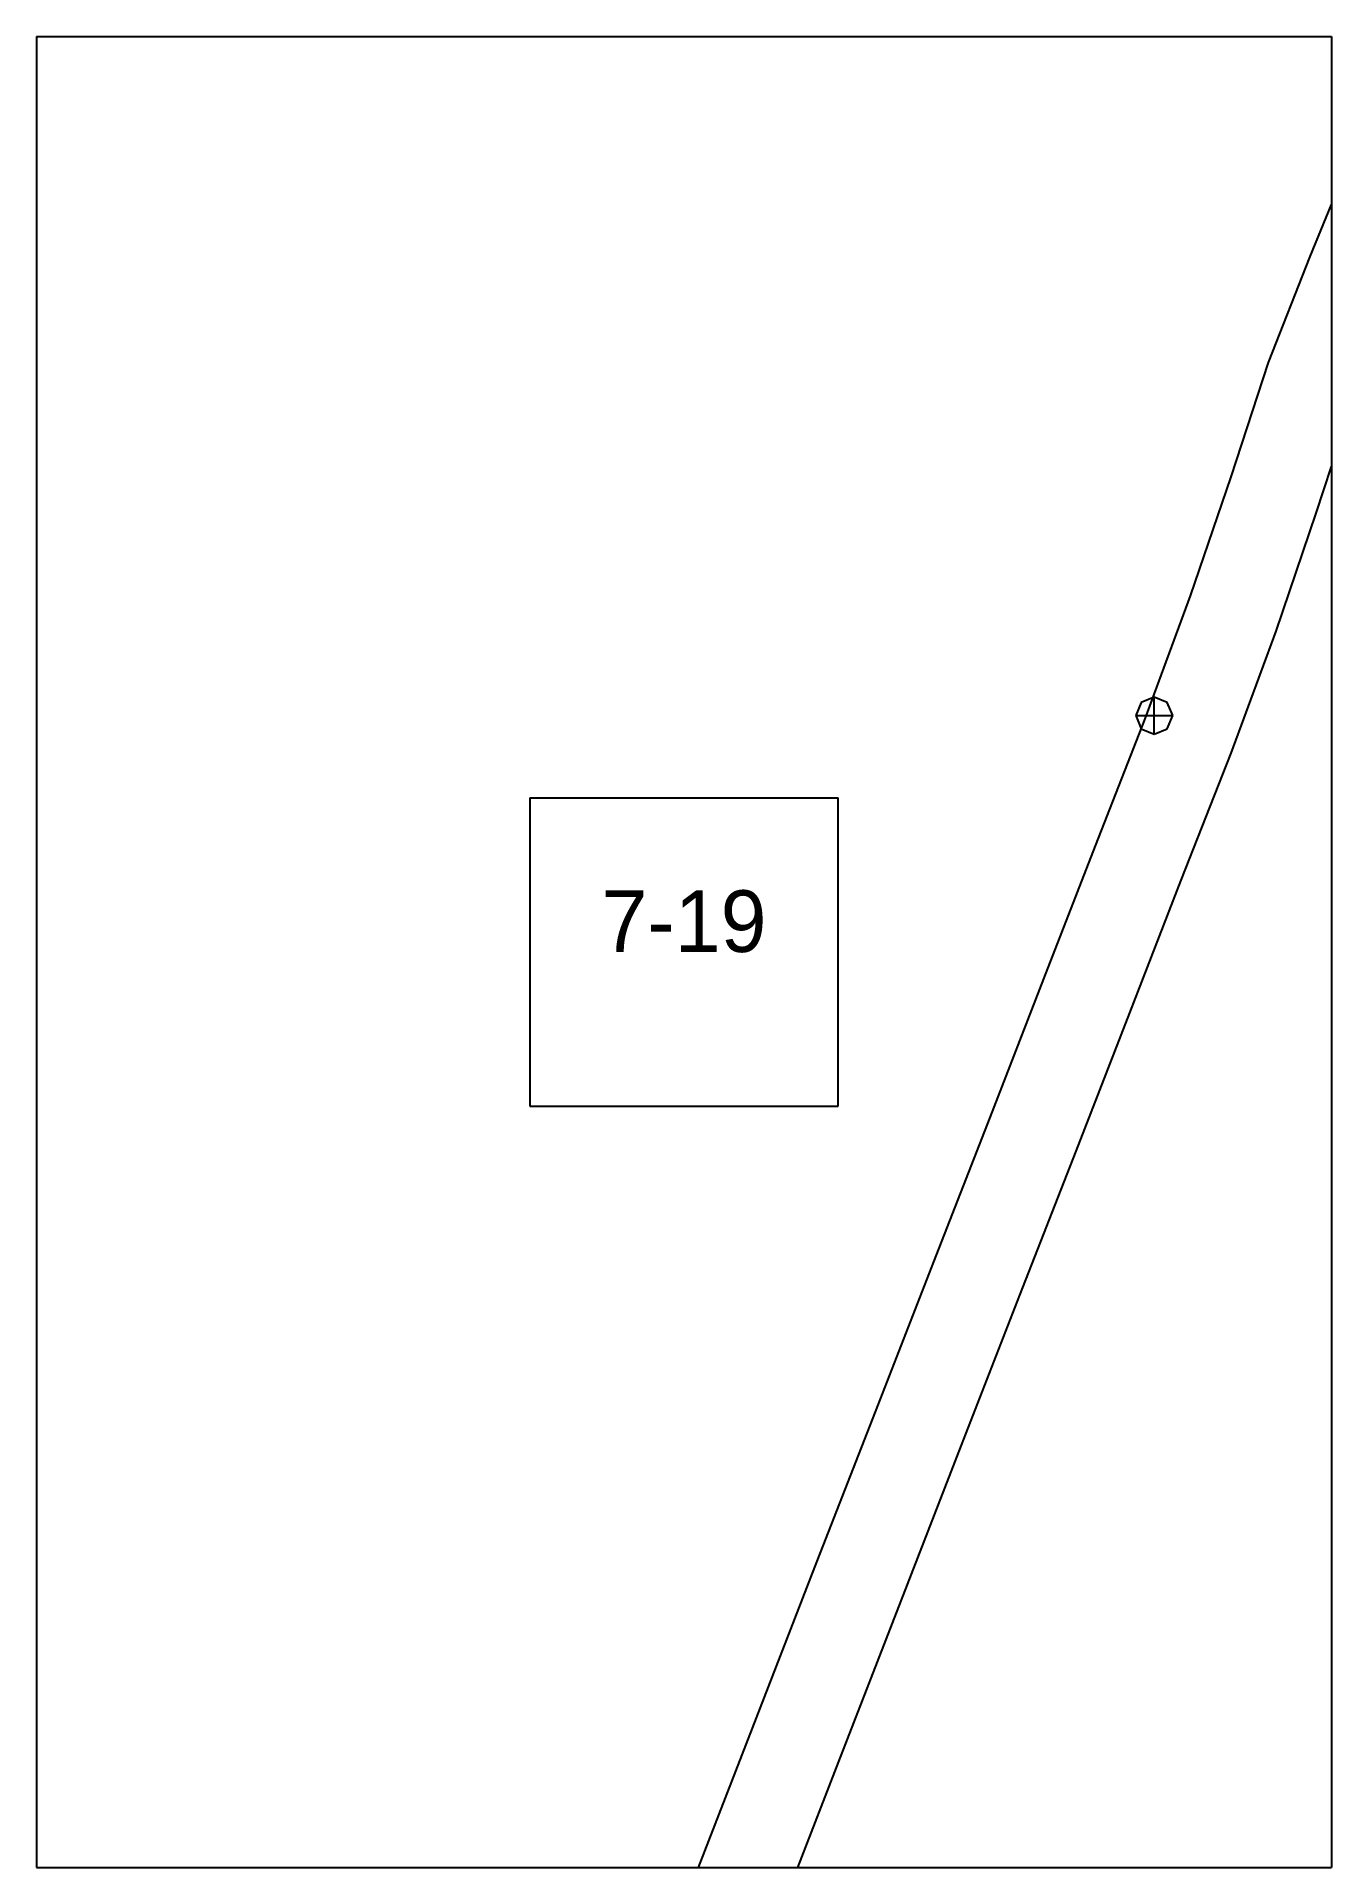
# Paper-space layout 'Plan 7-19' of a CAD drawing. Header units: metres, sheet in millimetres. Extents: x 0 to 210, y 0 to 297.
# The model-space entities are those that its viewports show. They can reach past a viewport. Long polylines and large blocks are cut down to what shows.
import ezdxf
from ezdxf.enums import TextEntityAlignment as Align

# ---------------------------------------------------------------- set-up
doc = ezdxf.new("R2010")
doc.units = ezdxf.units.M
for name, color, linetype in [('default', 7, 'Continuous'), ('TEXTLAYER', 7, 'Continuous'), ('VIEWPORTS', 7, 'Continuous')]:
    doc.layers.add(name, color=color, linetype=linetype)

msp = doc.modelspace()

# ---------------------------------------------------------------- linework, layer by layer
at = {"color": 9}
for p, q in [((3780, -1485), (3780, -1782)), ((3780, -1485), (3780, -1782)), ((3990, -1485), (3990, -1782)), ((3990, -1485), (3990, -1782)), ((3570, -1782), (3780, -1782)), ((3570, -1782), (3780, -1782)), ((3780, -1782), (3990, -1782)), ((3780, -1782), (3780, -2079)), ((3780, -1782), (3990, -1782)), ((3780, -1782), (3780, -2079)), ((3990, -1782), (4200, -1782)), ((3990, -1782), (3990, -2079)), ((3990, -1782), (4200, -1782)), ((3990, -1782), (3990, -2079)), ((3860, -1905.5), (3910, -1905.5)), ((3860, -1905.5), (3860, -1955.5)), ((3910, -1955.5), (3910, -1905.5)), ((3860, -1955.5), (3910, -1955.5)), ((3570, -2079), (3780, -2079)), ((3570, -2079), (3780, -2079)), ((3780, -2079), (3990, -2079)), ((3780, -2079), (3780, -2376)), ((3780, -2079), (3990, -2079)), ((3780, -2079), (3780, -2376)), ((3990, -2079), (4200, -2079)), ((3990, -2079), (3990, -2376)), ((3990, -2079), (4200, -2079)), ((3990, -2079), (3990, -2376))]:
    msp.add_line(p, q, dxfattribs=at)
at = {"layer": 'default', "color": 7, "linetype": 'Continuous'}
for p, q in [((3986.56, -1817.67), (3993.18, -1801.45)), ((3979.79, -1834.87), (3986.56, -1817.67)), ((3973.75, -1853.41), (3979.79, -1834.87)), ((3987.54, -1859.31), (3993.5, -1840.99)), ((3967.16, -1872.73), (3973.75, -1853.41)), ((3981.03, -1878.44), (3987.54, -1859.31)), ((3959.81, -1892.65), (3967.16, -1872.73)), ((3973.72, -1898.27), (3981.03, -1878.44)), ((3959.15, -1890.03), (3958.27, -1892.16)), ((3961.27, -1889.16), (3959.15, -1890.03)), ((3963.39, -1890.03), (3961.27, -1889.16)), ((3961.27, -1895.16), (3961.27, -1889.16)), ((3964.27, -1892.16), (3963.39, -1890.03)), ((3951.72, -1913.29), (3959.81, -1892.65)), ((3958.27, -1892.16), (3959.15, -1894.28)), ((3958.27, -1892.16), (3964.27, -1892.16)), ((3959.15, -1894.28), (3961.27, -1895.16)), ((3961.27, -1895.16), (3963.39, -1894.28)), ((3963.39, -1894.28), (3964.27, -1892.16)), ((3965.65, -1918.84), (3973.72, -1898.27)), ((3943.34, -1934.86), (3951.72, -1913.29)), ((3957.3, -1940.36), (3965.65, -1918.84)), ((3934.64, -1957.36), (3943.34, -1934.86)), ((3948.62, -1962.82), (3957.3, -1940.36)), ((3925.51, -1980.75), (3934.64, -1957.36)), ((3939.48, -1986.19), (3948.62, -1962.82)), ((3916.04, -2005.08), (3925.51, -1980.75)), ((3930.02, -2010.51), (3939.48, -1986.19)), ((3906.24, -2030.32), (3916.04, -2005.08)), ((3920.23, -2035.74), (3930.02, -2010.51)), ((3896.13, -2056.41), (3906.24, -2030.32)), ((3910.12, -2061.83), (3920.23, -2035.74)), ((3885.7, -2083.32), (3896.13, -2056.41)), ((3899.69, -2088.73), (3910.12, -2061.83))]:
    msp.add_line(p, q, dxfattribs=at)

# ---------------------------------------------------------------- texts
at = {"layer": 'TEXTLAYER', "color": 1}
msp.add_text('7-19', height=10, dxfattribs=at).set_placement((3885, -1930.5), align=Align.CENTER)

psp = doc.layouts.new('Plan 7-19')

# ---------------------------------------------------------------- viewports
at = {"layer": 'VIEWPORTS'}
psp.add_viewport(center=(105, 148.5), size=(210, 297), view_center_point=(3885, -1930.5), view_height=297, dxfattribs=at)

doc.saveas('drawing.dxf')
